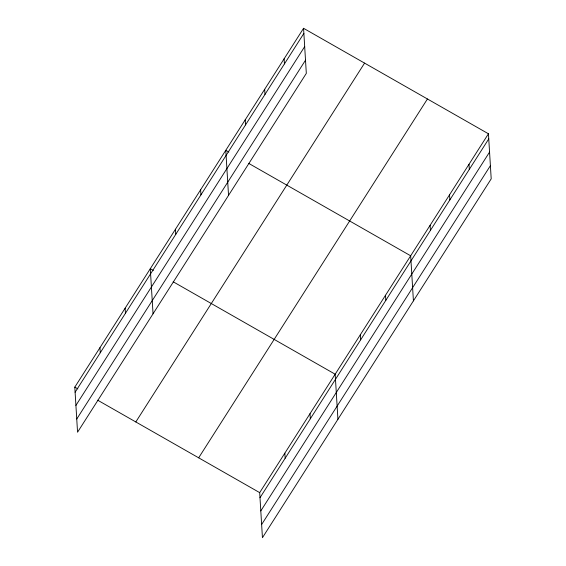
<?xml version="1.0" encoding="UTF-8"?>
<svg xmlns="http://www.w3.org/2000/svg" width="566" height="566" viewBox="0 0 566 566"><rect width="100%" height="100%" fill="white"/><g stroke="black" fill="none" stroke-linecap="round" stroke-linejoin="round"><path stroke-width="0.85" d="M303.56 28.3L306.319 73.368L77.556 432.212L74.797 387.144L303.56 28.3L488.444 133.788L491.203 178.856L262.44 537.7L259.681 492.632L488.444 133.788M75.108 392.238L303.878 33.394M75.915 405.426L304.685 46.589M76.75 419.017L305.513 60.18M135.812 421.953L364.575 63.109M198.666 457.816L427.436 98.979M259.992 497.726L488.755 138.882M260.799 510.921L489.562 152.077M261.634 524.512L490.397 165.668M228.834 152.049L225.784 150.308L228.537 195.376M248.665 163.362L410.668 255.797L413.421 300.864M153.344 270.463L150.287 268.723L153.046 313.79M173.168 281.776L335.171 374.211L337.93 419.286M74.797 387.144L77.846 388.884M97.677 400.197L259.681 492.632M469.002 164.289L469.313 169.39M449.553 194.796L449.864 199.89M430.11 225.296L430.422 230.39M385.503 295.268L385.814 300.362M360.337 334.739L360.648 339.833M310.005 413.689L310.324 418.783M284.118 58.8L284.429 63.894M264.676 89.301L264.987 94.402M284.847 453.161L285.158 458.255M245.227 119.801L245.538 124.902M200.619 189.78L200.93 194.874M175.453 229.251L175.764 234.345M125.128 308.194L125.44 313.288M99.963 347.666L100.274 352.767"/></g></svg>
